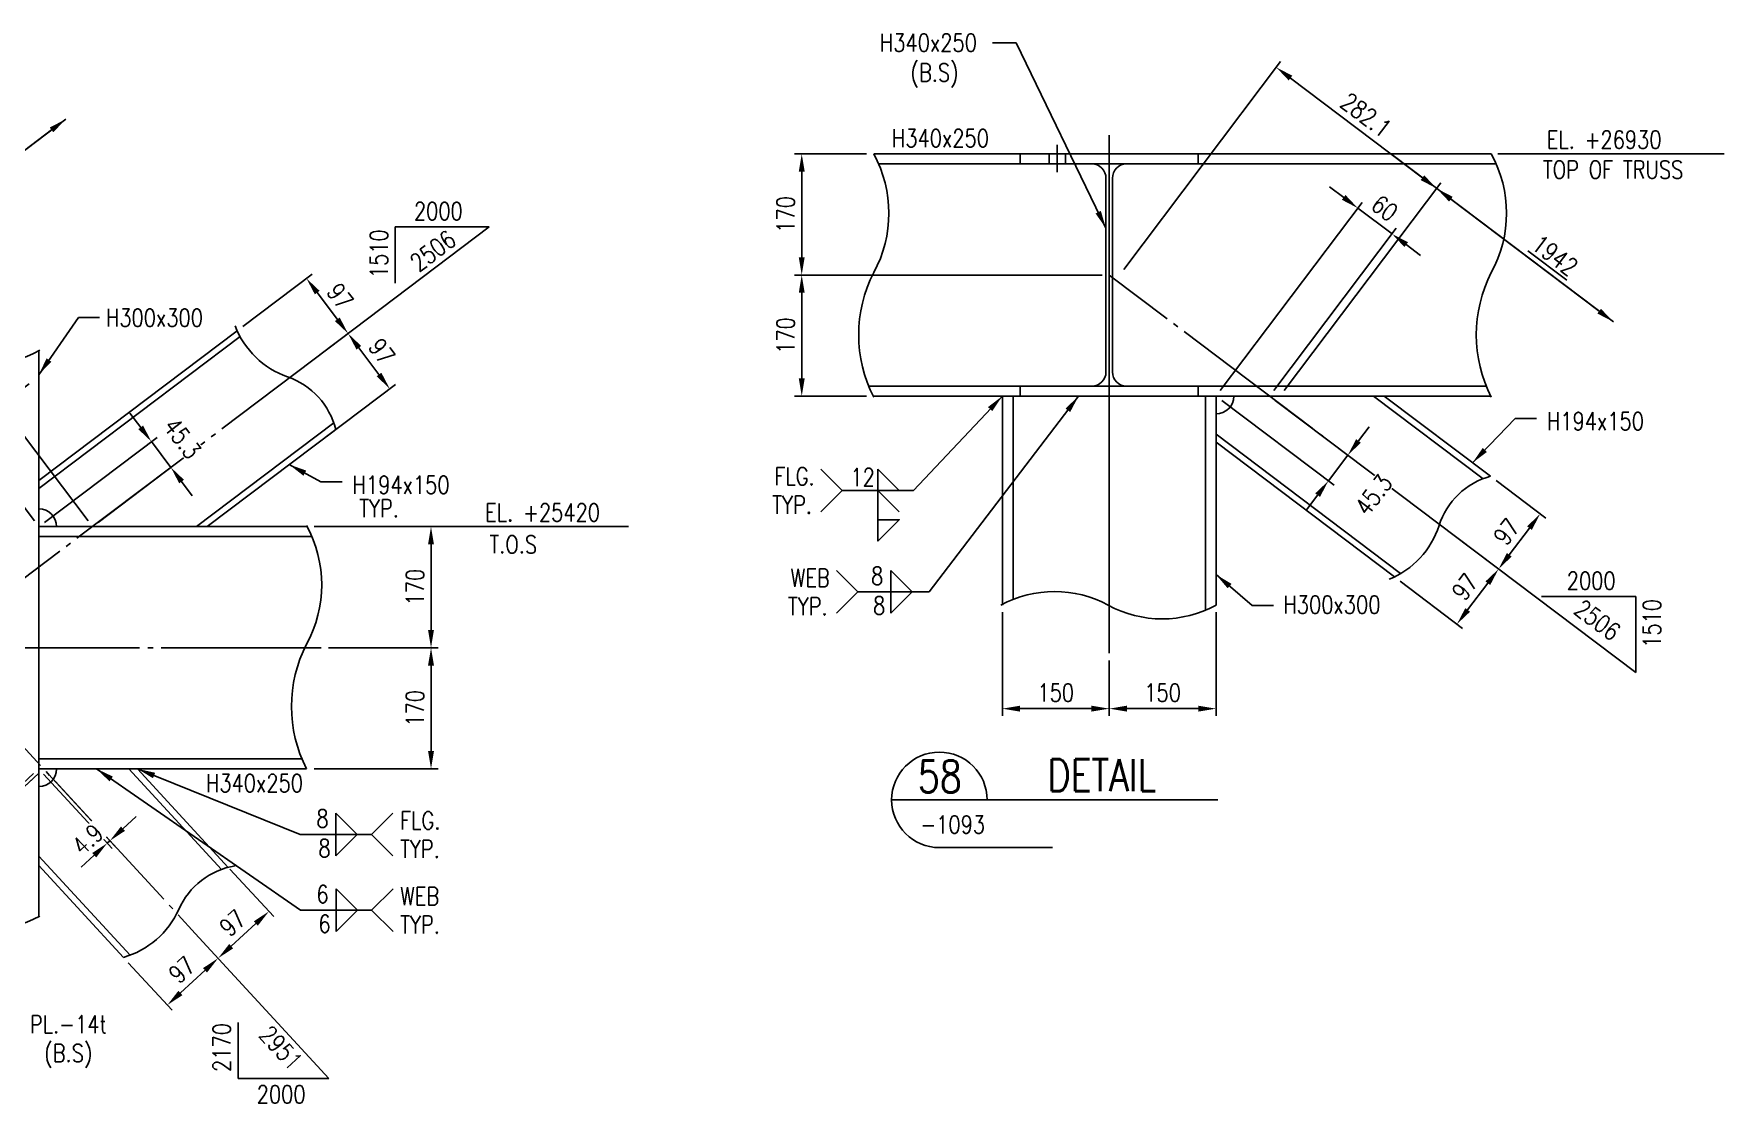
# Model space of a CAD drawing. Header units: millimetres. Extents: x 0 to 232280, y -26939 to 23794.
# Drawn here: x 125259 to 134752, y -16391 to -10386 of the extents above; entities that cross this region are included whole.
import ezdxf
from ezdxf.enums import TextEntityAlignment as Align

# ---------------------------------------------------------------- set-up
doc = ezdxf.new("R2010")
doc.units = ezdxf.units.MM
doc.header["$LTSCALE"] = 30
doc.linetypes.add('JNK-CENTER', pattern=[34, 30, -1.5, 1, -1.5])
doc.linetypes.add('JNK-HIDDEN', pattern=[3, 2, -1])
for name, color, linetype in [('CEN-R', 1, 'JNK-CENTER'), ('CON-C', 4, 'Continuous'), ('CON-G', 3, 'Continuous'), ('CON-W', 7, 'Continuous'), ('CON-Y', 2, 'Continuous'), ('Dim-W', 7, 'Continuous'), ('HID-Y', 2, 'JNK-HIDDEN'), ('TXT-Y', 2, 'Continuous')]:
    doc.layers.add(name, color=color, linetype=linetype)
doc.styles.add('SIMPLEX', font='simplex.shx', dxfattribs={"width": 0.8})
doc.dimstyles.new('DIM40x4', dxfattribs={"dimscale": 40, "dimtxt": 2.5, "dimasz": 2.5, "dimexe": 1, "dimexo": 1, "dimgap": 1, "dimtad": 1, "dimdec": 1, "dimlfac": 0.25, "dimdsep": 46, "dimtxsty": 'SIMPLEX', "dimcen": 2.5, "dimclrd": 7, "dimclre": 7, "dimclrt": 2, "dimadec": 1, "dimazin": 2, "dimtfac": 1, "dimtdec": 1, "dimtmove": 2, "dimatfit": 3, "dimfxl": 1, "dimtfill": 1, "dimtolj": 1, "dimtzin": 0, "dimarcsym": 1})

# ---------------------------------------------------------------- blocks, each defined once
blk = doc.blocks.new('SECTITLE')
at = {"layer": 'CON-G'}
for p, q in [((-1.7, 0), (44.1, 0)), ((5, -6.7), (20.86, -6.7))]:
    blk.add_line(p, q, dxfattribs=at)
blk.add_arc((5, 0), 6.7, 0, 270, dxfattribs=at)
at = {"layer": 'CON-C', "style": 'SIMPLEX', "width": 0.8}
for tag, p in [('A', (5.06, 1.04)), ('ELEVATION', (27.83, 1.22))]:
    blk.add_attdef(tag, text='', height=4.5, dxfattribs=at).set_placement(p, align=Align.CENTER)
at = {"layer": 'CON-Y', "style": 'SIMPLEX', "width": 0.8}
blk.add_attdef('H0000-0000', (1.54, -4.72), '', height=2.5, dxfattribs=at)
blk.add_attdef('SCALE', text='', height=2.5, dxfattribs=at).set_placement((44.9, -3.72), align=Align.RIGHT)
blk = doc.blocks.new('*D4179')
at = {"layer": 'DEFPOINTS', "color": 0, "ltscale": 0.5, "transparency": 16777216}
for p in [(124433.1, -11624.2), (125587.7, -13153.5), (124687.1, -13833.5)]:
    blk.add_point(p, dxfattribs=at)
at = {"layer": 'Dim-W', "color": 7, "lineweight": -2, "ltscale": 0.5, "transparency": 16777216}
for p, q in [((125563.6, -13121.6), (124409, -11592.3)), ((123612.3, -12243.9), (124353.3, -11684.5)), ((124663, -13801.6), (123508.4, -12272.3))]:
    blk.add_line(p, q, dxfattribs=at)
at = {"layer": 'Dim-W', "color": 7, "ltscale": 0.5, "transparency": 16777216}
for points in [[(124343.3, -11671.2), (124363.4, -11697.8), (124433.1, -11624.2)], [(123602.2, -12230.6), (123622.3, -12257.2), (123532.5, -12304.2)]]:
    blk.add_solid(points, dxfattribs=at)
at = {"layer": 'Dim-W', "color": 2, "ltscale": 0.5, "transparency": 16777216, "insert": (123928.6, -11892.4), "char_height": 100, "attachment_point": 5, "rotation": 37.0528, "style": 'SIMPLEX', "bg_fill": 3, "box_fill_scale": 1.1, "bg_fill_color": 256, "bg_fill_true_color": 13158600, "bg_fill_transparency": 0}
blk.add_mtext('\\A1;282.1', dxfattribs=at)
blk = doc.blocks.new('*D4180')
at = {"layer": 'DEFPOINTS', "color": 0, "ltscale": 0.5, "transparency": 16777216}
for p in [(125438.1, -10865.4), (124433.1, -11624.2), (124433.1, -11624.2)]:
    blk.add_point(p, dxfattribs=at)
at = {"layer": 'Dim-W', "color": 7, "lineweight": -2, "ltscale": 0.5, "transparency": 16777216}
blk.add_line((125358.3, -10925.7), (124512.9, -11563.9), dxfattribs=at)
at = {"layer": 'Dim-W', "color": 7, "ltscale": 0.5, "transparency": 16777216}
for points in [[(125348.3, -10912.4), (125368.4, -10939), (125438.1, -10865.4)], [(124502.9, -11550.6), (124523, -11577.2), (124433.1, -11624.2)]]:
    blk.add_solid(points, dxfattribs=at)
at = {"layer": 'Dim-W', "color": 2, "ltscale": 0.5, "transparency": 16777216, "insert": (124875.4, -11165), "char_height": 100, "attachment_point": 5, "rotation": 37.0528, "style": 'SIMPLEX', "bg_fill": 3, "box_fill_scale": 1.1, "bg_fill_color": 256, "bg_fill_true_color": 13158600, "bg_fill_transparency": 0}
blk.add_mtext('\\A1;\\L971', dxfattribs=at)
blk = doc.blocks.new('*D4181')
at = {"layer": 'DEFPOINTS', "color": 0, "ltscale": 0.5, "transparency": 16777216}
for p in [(125073.4, -12472.3), (125287.1, -13153.5), (125587.7, -13153.5)]:
    blk.add_point(p, dxfattribs=at)
at = {"layer": 'Dim-W', "color": 7, "lineweight": -2, "ltscale": 0.5, "transparency": 16777216}
for p, q in [((125153.2, -12412), (125233, -12351.8)), ((124881.9, -12616.9), (125073.4, -12472.3)), ((125563.6, -13121.6), (125049.3, -12440.4)), ((125263, -13121.6), (124857.8, -12585)), ((124802.1, -12677.1), (124722.3, -12737.4))]:
    blk.add_line(p, q, dxfattribs=at)
at = {"layer": 'Dim-W', "color": 7, "ltscale": 0.5, "transparency": 16777216}
for points in [[(125143.2, -12398.7), (125163.3, -12425.3), (125073.4, -12472.3)], [(124792.1, -12663.8), (124812.2, -12690.4), (124881.9, -12616.9)]]:
    blk.add_solid(points, dxfattribs=at)
at = {"layer": 'Dim-W', "color": 2, "ltscale": 0.5, "transparency": 16777216, "insert": (124923.5, -12472.8), "char_height": 100, "attachment_point": 5, "rotation": 37.0528, "style": 'SIMPLEX', "bg_fill": 3, "box_fill_scale": 1.1, "bg_fill_color": 256, "bg_fill_true_color": 13158600, "bg_fill_transparency": 0}
blk.add_mtext('\\A1;60', dxfattribs=at)
blk = doc.blocks.new('*D4185')
at = {"layer": 'DEFPOINTS', "color": 0, "ltscale": 0.5, "transparency": 16777216}
for p in [(124687.1, -13833.5), (125313.8, -14513.5), (124137.1, -15598)]:
    blk.add_point(p, dxfattribs=at)
at = {"layer": 'Dim-W', "color": 7, "lineweight": -2, "ltscale": 0.5, "transparency": 16777216}
for p, q in [((124657.6, -13860.6), (123481, -14945.1)), ((125284.4, -14540.6), (124107.7, -15625.1)), ((123578.2, -14991.5), (124069.3, -15524.4))]:
    blk.add_line(p, q, dxfattribs=at)
at = {"layer": 'Dim-W', "color": 7, "ltscale": 0.5, "transparency": 16777216}
for points in [[(123590.4, -14980.2), (123565.9, -15002.8), (123510.4, -14918)], [(124081.6, -15513.1), (124057.1, -15535.7), (124137.1, -15598)]]:
    blk.add_solid(points, dxfattribs=at)
at = {"layer": 'Dim-W', "color": 2, "ltscale": 0.5, "transparency": 16777216, "insert": (123889.9, -15197), "char_height": 100, "attachment_point": 5, "rotation": 312.66515, "style": 'SIMPLEX', "bg_fill": 3, "box_fill_scale": 1.1, "bg_fill_color": 256, "bg_fill_true_color": 13158600, "bg_fill_transparency": 0}
blk.add_mtext('\\A1;231.2', dxfattribs=at)
blk = doc.blocks.new('*D4187')
at = {"layer": 'DEFPOINTS', "color": 0, "ltscale": 0.5, "transparency": 16777216}
for p in [(125287.1, -14513.5), (125284.4, -14540.6)]:
    blk.add_point(p, dxfattribs=at)
at = {"layer": 'Dim-W', "color": 7, "lineweight": -2, "ltscale": 0.5, "transparency": 16777216}
for p, q in [((125257.6, -14540.6), (124551.1, -15191.8)), ((125255, -14567.7), (124563.4, -15205.1)), ((124512.7, -15091.1), (124445, -15017.6)), ((124660.5, -15251.5), (124728.3, -15325.1))]:
    blk.add_line(p, q, dxfattribs=at)
at = {"layer": 'Dim-W', "color": 2, "ltscale": 0.5, "transparency": 16777216, "insert": (124580.2, -15031.5), "char_height": 100, "attachment_point": 5, "rotation": 312.66515, "style": 'SIMPLEX', "bg_fill": 3, "box_fill_scale": 1.1, "bg_fill_color": 256, "bg_fill_true_color": 13158600, "bg_fill_transparency": 0}
blk.add_mtext('\\A1;4.5', dxfattribs=at)
at = {"layer": 'DEFPOINTS', "color": 0, "ltscale": 0.5, "transparency": 16777216}
blk.add_point((124592.8, -15178), dxfattribs=at)
at = {"layer": 'Dim-W', "color": 7, "lineweight": -2, "ltscale": 0.5, "transparency": 16777216}
blk.add_line((124580.5, -15164.7), (124592.8, -15178), dxfattribs=at)
at = {"layer": 'Dim-W', "color": 7, "ltscale": 0.5, "transparency": 16777216}
for points in [[(124525, -15079.8), (124500.5, -15102.4), (124580.5, -15164.7)], [(124672.8, -15240.2), (124648.3, -15262.8), (124592.8, -15178)]]:
    blk.add_solid(points, dxfattribs=at)
blk = doc.blocks.new('*D4188')
at = {"layer": 'DEFPOINTS', "color": 0, "ltscale": 0.5, "transparency": 16777216}
for p in [(125287.1, -14513.5), (125313.8, -14513.5)]:
    blk.add_point(p, dxfattribs=at)
at = {"layer": 'Dim-W', "color": 7, "lineweight": -2, "ltscale": 0.5, "transparency": 16777216}
for p, q in [((125314.2, -14542.9), (125698.8, -14960.2)), ((125340.9, -14542.9), (125713.2, -14946.9)), ((125759.6, -14849.7), (125833.2, -14781.9)), ((125598.1, -14998.5), (125524.6, -15066.3))]:
    blk.add_line(p, q, dxfattribs=at)
at = {"layer": 'Dim-W', "color": 2, "ltscale": 0.5, "transparency": 16777216, "insert": (125561.7, -14909.7), "char_height": 100, "attachment_point": 5, "rotation": 42.66515, "style": 'SIMPLEX', "bg_fill": 3, "box_fill_scale": 1.1, "bg_fill_color": 256, "bg_fill_true_color": 13158600, "bg_fill_transparency": 0}
blk.add_mtext('\\A1;4.9', dxfattribs=at)
at = {"layer": 'DEFPOINTS', "color": 0, "ltscale": 0.5, "transparency": 16777216}
blk.add_point((125686.1, -14917.4), dxfattribs=at)
at = {"layer": 'Dim-W', "color": 7, "lineweight": -2, "ltscale": 0.5, "transparency": 16777216}
blk.add_line((125671.6, -14930.8), (125686.1, -14917.4), dxfattribs=at)
at = {"layer": 'Dim-W', "color": 7, "ltscale": 0.5, "transparency": 16777216}
for points in [[(125748.3, -14837.4), (125770.9, -14861.9), (125686.1, -14917.4)], [(125586.8, -14986.3), (125609.4, -15010.8), (125671.6, -14930.8)]]:
    blk.add_solid(points, dxfattribs=at)
blk = doc.blocks.new('*D4189')
at = {"layer": 'DEFPOINTS', "color": 0, "ltscale": 0.5, "transparency": 16777216}
for p in [(125762.3, -15572.7), (126290, -15572.7), (126294, -15577.1)]:
    blk.add_point(p, dxfattribs=at)
at = {"layer": 'Dim-W', "color": 7, "lineweight": -2, "ltscale": 0.5, "transparency": 16777216}
for p, q in [((125789.4, -15602.1), (126035.8, -15869.4)), ((126082.3, -15772.3), (126220.5, -15644.9)), ((126317.1, -15602.1), (126321.2, -15606.5))]:
    blk.add_line(p, q, dxfattribs=at)
at = {"layer": 'Dim-W', "color": 7, "ltscale": 0.5, "transparency": 16777216}
for points in [[(126209.2, -15632.6), (126231.8, -15657.1), (126294, -15577.1)], [(126071, -15760), (126093.6, -15784.5), (126008.7, -15840)]]:
    blk.add_solid(points, dxfattribs=at)
at = {"layer": 'Dim-W', "color": 2, "ltscale": 0.5, "transparency": 16777216, "insert": (126090.4, -15642.4), "char_height": 100, "attachment_point": 5, "rotation": 42.66515, "style": 'SIMPLEX', "bg_fill": 3, "box_fill_scale": 1.1, "bg_fill_color": 256, "bg_fill_true_color": 13158600, "bg_fill_transparency": 0}
blk.add_mtext('\\A1;97', dxfattribs=at)
blk = doc.blocks.new('*D4190')
at = {"layer": 'DEFPOINTS', "color": 0, "ltscale": 0.5, "transparency": 16777216}
for p in [(126332.9, -15046.8), (126290, -15572.7), (126294, -15577.1)]:
    blk.add_point(p, dxfattribs=at)
at = {"layer": 'Dim-W', "color": 7, "lineweight": -2, "ltscale": 0.5, "transparency": 16777216}
for p, q in [((126360, -15076.2), (126606.5, -15343.5)), ((126505.8, -15381.9), (126367.6, -15509.3)), ((126317.1, -15602.1), (126321.2, -15606.5))]:
    blk.add_line(p, q, dxfattribs=at)
at = {"layer": 'Dim-W', "color": 7, "ltscale": 0.5, "transparency": 16777216}
for points in [[(126494.5, -15369.6), (126517.1, -15394.2), (126579.4, -15314.1)], [(126356.3, -15497.1), (126378.9, -15521.6), (126294, -15577.1)]]:
    blk.add_solid(points, dxfattribs=at)
at = {"layer": 'Dim-W', "color": 2, "ltscale": 0.5, "transparency": 16777216, "insert": (126375.7, -15379.4), "char_height": 100, "attachment_point": 5, "rotation": 42.66515, "style": 'SIMPLEX', "bg_fill": 3, "box_fill_scale": 1.1, "bg_fill_color": 256, "bg_fill_true_color": 13158600, "bg_fill_transparency": 0}
blk.add_mtext('\\A1;97', dxfattribs=at)
blk = doc.blocks.new('*D4191')
at = {"layer": 'DEFPOINTS', "color": 0, "ltscale": 0.5, "transparency": 16777216}
for p in [(125287.1, -13153.5), (125587.7, -13153.5)]:
    blk.add_point(p, dxfattribs=at)
at = {"layer": 'Dim-W', "color": 7, "lineweight": -2, "ltscale": 0.5, "transparency": 16777216}
for p, q in [((125859.2, -12596.2), (125799, -12516.4)), ((125319, -13129.4), (125951.4, -12651.9)), ((125619.6, -13129.4), (126060.6, -12796.5)), ((126088.9, -12900.4), (126149.2, -12980.2))]:
    blk.add_line(p, q, dxfattribs=at)
at = {"layer": 'Dim-W', "color": 7, "ltscale": 0.5, "transparency": 16777216}
blk.add_solid([(125872.5, -12586.1), (125845.9, -12606.2), (125919.5, -12676)], dxfattribs=at)
at = {"layer": 'Dim-W', "color": 2, "ltscale": 0.5, "transparency": 16777216, "insert": (126093.8, -12657.9), "char_height": 100, "attachment_point": 5, "rotation": 307.0528, "style": 'SIMPLEX', "bg_fill": 3, "box_fill_scale": 1.1, "bg_fill_color": 256, "bg_fill_true_color": 13158600, "bg_fill_transparency": 0}
blk.add_mtext('\\A1;45.3', dxfattribs=at)
at = {"layer": 'DEFPOINTS', "color": 0, "ltscale": 0.5, "transparency": 16777216}
blk.add_point((126028.6, -12820.6), dxfattribs=at)
at = {"layer": 'Dim-W', "color": 7, "lineweight": -2, "ltscale": 0.5, "transparency": 16777216}
blk.add_line((125919.5, -12676), (126028.6, -12820.6), dxfattribs=at)
at = {"layer": 'Dim-W', "color": 7, "ltscale": 0.5, "transparency": 16777216}
blk.add_solid([(126102.2, -12890.3), (126075.6, -12910.4), (126028.6, -12820.6)], dxfattribs=at)
blk = doc.blocks.new('*D4192')
at = {"layer": 'DEFPOINTS', "color": 0, "ltscale": 0.5, "transparency": 16777216}
for p in [(126790.2, -11759.4), (126400.8, -12053.5), (126833.3, -12213.1)]:
    blk.add_point(p, dxfattribs=at)
at = {"layer": 'Dim-W', "color": 7, "lineweight": -2, "ltscale": 0.5, "transparency": 16777216}
for p, q in [((126432.7, -12029.4), (126822.1, -11735.3)), ((126963.7, -11989.3), (126850.5, -11839.2)), ((126865.2, -12189), (127055.9, -12045))]:
    blk.add_line(p, q, dxfattribs=at)
at = {"layer": 'Dim-W', "color": 7, "ltscale": 0.5, "transparency": 16777216}
for points in [[(126863.8, -11829.2), (126837.2, -11849.3), (126790.2, -11759.4)], [(126977.1, -11979.2), (126950.4, -11999.3), (127024, -12069.1)]]:
    blk.add_solid(points, dxfattribs=at)
at = {"layer": 'Dim-W', "color": 2, "ltscale": 0.5, "transparency": 16777216, "insert": (126978.9, -11860), "char_height": 100, "attachment_point": 5, "rotation": 307.0528, "style": 'SIMPLEX', "bg_fill": 3, "box_fill_scale": 1.1, "bg_fill_color": 256, "bg_fill_true_color": 13158600, "bg_fill_transparency": 0}
blk.add_mtext('\\A1;97', dxfattribs=at)
blk = doc.blocks.new('*D4193')
at = {"layer": 'DEFPOINTS', "color": 0, "ltscale": 0.5, "transparency": 16777216}
for p in [(126833.3, -12213.1), (127257.8, -12378.7), (126868.4, -12672.8)]:
    blk.add_point(p, dxfattribs=at)
at = {"layer": 'Dim-W', "color": 7, "lineweight": -2, "ltscale": 0.5, "transparency": 16777216}
for p, q in [((126865.2, -12189), (127055.9, -12045)), ((127084.3, -12148.9), (127197.5, -12298.9)), ((126900.3, -12648.7), (127289.7, -12354.6))]:
    blk.add_line(p, q, dxfattribs=at)
at = {"layer": 'Dim-W', "color": 7, "ltscale": 0.5, "transparency": 16777216}
for points in [[(127097.6, -12138.8), (127071, -12158.9), (127024, -12069.1)], [(127210.8, -12288.9), (127184.2, -12309), (127257.8, -12378.7)]]:
    blk.add_solid(points, dxfattribs=at)
at = {"layer": 'Dim-W', "color": 2, "ltscale": 0.5, "transparency": 16777216, "insert": (127212.7, -12169.7), "char_height": 100, "attachment_point": 5, "rotation": 307.0528, "style": 'SIMPLEX', "bg_fill": 3, "box_fill_scale": 1.1, "bg_fill_color": 256, "bg_fill_true_color": 13158600, "bg_fill_transparency": 0}
blk.add_mtext('\\A1;97', dxfattribs=at)
blk = doc.blocks.new('*D4129')
at = {"layer": 'DEFPOINTS', "color": 0, "ltscale": 0.5, "transparency": 16777216}
for p in [(126793.9, -13153.5), (126873.4, -13833.5), (127489.7, -13833.5)]:
    blk.add_point(p, dxfattribs=at)
at = {"layer": 'Dim-W', "color": 7, "lineweight": -2, "ltscale": 0.5, "transparency": 16777216}
for p, q in [((126833.9, -13153.5), (127529.7, -13153.5)), ((127489.7, -13253.5), (127489.7, -13733.5)), ((126913.4, -13833.5), (127529.7, -13833.5))]:
    blk.add_line(p, q, dxfattribs=at)
at = {"layer": 'Dim-W', "color": 7, "ltscale": 0.5, "transparency": 16777216}
for points in [[(127473, -13253.5), (127506.3, -13253.5), (127489.7, -13153.5)], [(127473, -13733.5), (127506.3, -13733.5), (127489.7, -13833.5)]]:
    blk.add_solid(points, dxfattribs=at)
at = {"layer": 'Dim-W', "color": 2, "ltscale": 0.5, "transparency": 16777216, "insert": (127399.7, -13493.5), "char_height": 100, "attachment_point": 5, "rotation": 90, "style": 'SIMPLEX', "bg_fill": 3, "box_fill_scale": 1.1, "bg_fill_color": 256, "bg_fill_true_color": 13158600, "bg_fill_transparency": 0}
blk.add_mtext('\\A1;170', dxfattribs=at)
blk = doc.blocks.new('*D4130')
at = {"layer": 'DEFPOINTS', "color": 0, "ltscale": 0.5, "transparency": 16777216}
for p in [(126873.4, -13833.5), (127489.7, -13833.5), (126793.9, -14513.5)]:
    blk.add_point(p, dxfattribs=at)
at = {"layer": 'Dim-W', "color": 7, "lineweight": -2, "ltscale": 0.5, "transparency": 16777216}
for p, q in [((126913.4, -13833.5), (127529.7, -13833.5)), ((127489.7, -14413.5), (127489.7, -13933.5)), ((126833.9, -14513.5), (127529.7, -14513.5))]:
    blk.add_line(p, q, dxfattribs=at)
at = {"layer": 'Dim-W', "color": 7, "ltscale": 0.5, "transparency": 16777216}
for points in [[(127473, -13933.5), (127506.3, -13933.5), (127489.7, -13833.5)], [(127473, -14413.5), (127506.3, -14413.5), (127489.7, -14513.5)]]:
    blk.add_solid(points, dxfattribs=at)
at = {"layer": 'Dim-W', "color": 2, "ltscale": 0.5, "transparency": 16777216, "insert": (127399.7, -14173.5), "char_height": 100, "attachment_point": 5, "rotation": 90, "style": 'SIMPLEX', "bg_fill": 3, "box_fill_scale": 1.1, "bg_fill_color": 256, "bg_fill_true_color": 13158600, "bg_fill_transparency": 0}
blk.add_mtext('\\A1;170', dxfattribs=at)
blk = doc.blocks.new('*D4133')
at = {"layer": 'DEFPOINTS', "color": 0, "ltscale": 0.5, "transparency": 16777216}
for p in [(133251.6, -13215.1), (132900.4, -13436.1), (133485.1, -13391.4)]:
    blk.add_point(p, dxfattribs=at)
at = {"layer": 'Dim-W', "color": 7, "lineweight": -2, "ltscale": 0.5, "transparency": 16777216}
for p, q in [((133283.5, -13239.2), (133517, -13415.5)), ((132932.3, -13460.2), (133283.3, -13725.1)), ((133311.6, -13621.2), (133424.9, -13471.2))]:
    blk.add_line(p, q, dxfattribs=at)
at = {"layer": 'Dim-W', "color": 7, "ltscale": 0.5, "transparency": 16777216}
for points in [[(133411.6, -13461.2), (133438.2, -13481.2), (133485.1, -13391.4)], [(133298.3, -13611.2), (133324.9, -13631.3), (133251.3, -13701)]]:
    blk.add_solid(points, dxfattribs=at)
at = {"layer": 'Dim-W', "color": 2, "ltscale": 0.5, "transparency": 16777216, "insert": (133296.4, -13492), "char_height": 100, "attachment_point": 5, "rotation": 52.9472, "style": 'SIMPLEX', "bg_fill": 3, "box_fill_scale": 1.1, "bg_fill_color": 256, "bg_fill_true_color": 13158600, "bg_fill_transparency": 0}
blk.add_mtext('\\A1;97', dxfattribs=at)
blk = doc.blocks.new('*D4134')
at = {"layer": 'DEFPOINTS', "color": 0, "ltscale": 0.5, "transparency": 16777216}
for p in [(133439.4, -12870.7), (133251.6, -13215.1), (133485.1, -13391.4)]:
    blk.add_point(p, dxfattribs=at)
at = {"layer": 'Dim-W', "color": 7, "lineweight": -2, "ltscale": 0.5, "transparency": 16777216}
for p, q in [((133471.3, -12894.8), (133750.8, -13105.8)), ((133658.7, -13161.5), (133545.4, -13311.6)), ((133283.5, -13239.2), (133517, -13415.5))]:
    blk.add_line(p, q, dxfattribs=at)
at = {"layer": 'Dim-W', "color": 7, "ltscale": 0.5, "transparency": 16777216}
for points in [[(133645.4, -13151.5), (133672, -13171.6), (133718.9, -13081.7)], [(133532.1, -13301.5), (133558.7, -13321.6), (133485.1, -13391.4)]]:
    blk.add_solid(points, dxfattribs=at)
at = {"layer": 'Dim-W', "color": 2, "ltscale": 0.5, "transparency": 16777216, "insert": (133530.2, -13182.3), "char_height": 100, "attachment_point": 5, "rotation": 52.9472, "style": 'SIMPLEX', "bg_fill": 3, "box_fill_scale": 1.1, "bg_fill_color": 256, "bg_fill_true_color": 13158600, "bg_fill_transparency": 0}
blk.add_mtext('\\A1;97', dxfattribs=at)
blk = doc.blocks.new('*D4135')
at = {"layer": 'DEFPOINTS', "color": 0, "ltscale": 0.5, "transparency": 16777216}
for p in [(133137.5, -11254.2), (131356.3, -11740.4), (132257, -12420.4)]:
    blk.add_point(p, dxfattribs=at)
at = {"layer": 'Dim-W', "color": 7, "lineweight": -2, "ltscale": 0.5, "transparency": 16777216}
for p, q in [((131380.4, -11708.5), (132260.9, -10542.2)), ((132316.6, -10634.4), (133057.7, -11193.9)), ((132281.1, -12388.5), (133161.6, -11222.2))]:
    blk.add_line(p, q, dxfattribs=at)
at = {"layer": 'Dim-W', "color": 7, "ltscale": 0.5, "transparency": 16777216}
for points in [[(132326.7, -10621.1), (132306.6, -10647.7), (132236.8, -10574.2)], [(133067.7, -11180.6), (133047.6, -11207.2), (133137.5, -11254.2)]]:
    blk.add_solid(points, dxfattribs=at)
at = {"layer": 'Dim-W', "color": 2, "ltscale": 0.5, "transparency": 16777216, "insert": (132741.4, -10842.3), "char_height": 100, "attachment_point": 5, "rotation": 322.9472, "style": 'SIMPLEX', "bg_fill": 3, "box_fill_scale": 1.1, "bg_fill_color": 256, "bg_fill_true_color": 13158600, "bg_fill_transparency": 0}
blk.add_mtext('\\A1;282.1', dxfattribs=at)
blk = doc.blocks.new('*D4136')
at = {"layer": 'DEFPOINTS', "color": 0, "ltscale": 0.5, "transparency": 16777216}
for p in [(132886.7, -11509.5), (131898.4, -12420.4), (132199, -12420.4)]:
    blk.add_point(p, dxfattribs=at)
at = {"layer": 'Dim-W', "color": 7, "lineweight": -2, "ltscale": 0.5, "transparency": 16777216}
for p, q in [((132615.4, -11304.7), (132535.6, -11244.5)), ((131922.5, -12388.5), (132719.3, -11333)), ((132695.2, -11365), (132886.7, -11509.5)), ((132223.1, -12388.5), (132910.8, -11477.6)), ((132966.5, -11569.8), (133046.3, -11630.1))]:
    blk.add_line(p, q, dxfattribs=at)
at = {"layer": 'Dim-W', "color": 7, "ltscale": 0.5, "transparency": 16777216}
for points in [[(132625.5, -11291.4), (132605.4, -11318), (132695.2, -11365)], [(132976.6, -11556.5), (132956.5, -11583.1), (132886.7, -11509.5)]]:
    blk.add_solid(points, dxfattribs=at)
at = {"layer": 'Dim-W', "color": 2, "ltscale": 0.5, "transparency": 16777216, "insert": (132845.2, -11365.4), "char_height": 100, "attachment_point": 5, "rotation": 322.9472, "style": 'SIMPLEX', "bg_fill": 3, "box_fill_scale": 1.1, "bg_fill_color": 256, "bg_fill_true_color": 13158600, "bg_fill_transparency": 0}
blk.add_mtext('\\A1;60', dxfattribs=at)
blk = doc.blocks.new('*D4137')
at = {"layer": 'DEFPOINTS', "color": 0, "ltscale": 0.5, "transparency": 16777216}
for p in [(133137.5, -11254.2), (133137.5, -11254.2), (134130.1, -12003.6)]:
    blk.add_point(p, dxfattribs=at)
at = {"layer": 'Dim-W', "color": 7, "lineweight": -2, "ltscale": 0.5, "transparency": 16777216}
blk.add_line((134050.3, -11943.3), (133217.3, -11314.4), dxfattribs=at)
at = {"layer": 'Dim-W', "color": 7, "ltscale": 0.5, "transparency": 16777216}
for points in [[(133227.3, -11301.1), (133207.2, -11327.7), (133137.5, -11254.2)], [(134060.3, -11930), (134040.2, -11956.6), (134130.1, -12003.6)]]:
    blk.add_solid(points, dxfattribs=at)
at = {"layer": 'Dim-W', "color": 2, "ltscale": 0.5, "transparency": 16777216, "insert": (133802, -11630.6), "char_height": 100, "attachment_point": 5, "rotation": 322.9472, "style": 'SIMPLEX', "bg_fill": 3, "box_fill_scale": 1.1, "bg_fill_color": 256, "bg_fill_true_color": 13158600, "bg_fill_transparency": 0}
blk.add_mtext('\\A1;\\L1942', dxfattribs=at)
blk = doc.blocks.new('*D4138')
at = {"layer": 'DEFPOINTS', "color": 0, "ltscale": 0.5, "transparency": 16777216}
for p in [(131898.4, -12420.4), (132199, -12420.4), (132638.4, -12752.1)]:
    blk.add_point(p, dxfattribs=at)
at = {"layer": 'Dim-W', "color": 7, "lineweight": -2, "ltscale": 0.5, "transparency": 16777216}
for p, q in [((131930.3, -12444.5), (132561.2, -12920.8)), ((132231, -12444.5), (132670.3, -12776.2)), ((132698.7, -12672.3), (132758.9, -12592.5)), ((132469, -12976.5), (132408.7, -13056.3))]:
    blk.add_line(p, q, dxfattribs=at)
at = {"layer": 'Dim-W', "color": 7, "ltscale": 0.5, "transparency": 16777216}
for points in [[(132685.4, -12662.3), (132712, -12682.4), (132638.4, -12752.1)], [(132455.7, -12966.5), (132482.3, -12986.6), (132529.2, -12896.7)]]:
    blk.add_solid(points, dxfattribs=at)
at = {"layer": 'Dim-W', "color": 2, "ltscale": 0.5, "transparency": 16777216, "insert": (132783.3, -12975), "char_height": 100, "attachment_point": 5, "rotation": 52.9472, "style": 'SIMPLEX', "bg_fill": 3, "box_fill_scale": 1.1, "bg_fill_color": 256, "bg_fill_true_color": 13158600, "bg_fill_transparency": 0}
blk.add_mtext('\\A1;45.3', dxfattribs=at)
at = {"layer": 'Dim-W', "color": 7, "lineweight": -2, "ltscale": 0.5, "transparency": 16777216}
blk.add_line((132529.2, -12896.7), (132638.4, -12752.1), dxfattribs=at)
blk = doc.blocks.new('*D4139')
at = {"layer": 'DEFPOINTS', "color": 0, "ltscale": 0.5, "transparency": 16777216}
for p in [(129571.7, -11060.4), (129976.1, -11060.4), (131298.4, -11740.4)]:
    blk.add_point(p, dxfattribs=at)
at = {"layer": 'Dim-W', "color": 7, "lineweight": -2, "ltscale": 0.5, "transparency": 16777216}
for p, q in [((129936.1, -11060.4), (129531.7, -11060.4)), ((129571.7, -11640.4), (129571.7, -11160.4)), ((131258.4, -11740.4), (129531.7, -11740.4))]:
    blk.add_line(p, q, dxfattribs=at)
at = {"layer": 'Dim-W', "color": 7, "ltscale": 0.5, "transparency": 16777216}
for points in [[(129555.1, -11160.4), (129588.4, -11160.4), (129571.7, -11060.4)], [(129555.1, -11640.4), (129588.4, -11640.4), (129571.7, -11740.4)]]:
    blk.add_solid(points, dxfattribs=at)
at = {"layer": 'Dim-W', "color": 2, "ltscale": 0.5, "transparency": 16777216, "insert": (129481.7, -11400.4), "char_height": 100, "attachment_point": 5, "rotation": 90, "style": 'SIMPLEX', "bg_fill": 3, "box_fill_scale": 1.1, "bg_fill_color": 256, "bg_fill_true_color": 13158600, "bg_fill_transparency": 0}
blk.add_mtext('\\A1;170', dxfattribs=at)
blk = doc.blocks.new('*D4140')
at = {"layer": 'DEFPOINTS', "color": 0, "ltscale": 0.5, "transparency": 16777216}
for p in [(131298.4, -11740.4), (129571.7, -12420.4), (129976.1, -12420.4)]:
    blk.add_point(p, dxfattribs=at)
at = {"layer": 'Dim-W', "color": 7, "lineweight": -2, "ltscale": 0.5, "transparency": 16777216}
for p, q in [((131258.4, -11740.4), (129531.7, -11740.4)), ((129571.7, -11840.4), (129571.7, -12320.4)), ((129936.1, -12420.4), (129531.7, -12420.4))]:
    blk.add_line(p, q, dxfattribs=at)
at = {"layer": 'Dim-W', "color": 7, "ltscale": 0.5, "transparency": 16777216}
for points in [[(129555.1, -11840.4), (129588.4, -11840.4), (129571.7, -11740.4)], [(129555.1, -12320.4), (129588.4, -12320.4), (129571.7, -12420.4)]]:
    blk.add_solid(points, dxfattribs=at)
at = {"layer": 'Dim-W', "color": 2, "ltscale": 0.5, "transparency": 16777216, "insert": (129481.7, -12080.4), "char_height": 100, "attachment_point": 5, "rotation": 90, "style": 'SIMPLEX', "bg_fill": 3, "box_fill_scale": 1.1, "bg_fill_color": 256, "bg_fill_true_color": 13158600, "bg_fill_transparency": 0}
blk.add_mtext('\\A1;170', dxfattribs=at)
blk = doc.blocks.new('weld-sy8')
blk.add_lwpolyline([(3.2, -3.2), (0, 0), (0, -7.6), (3.2, -4.4), (0, -4.4)])
blk = doc.blocks.new('*D4141')
at = {"layer": 'DEFPOINTS', "color": 0, "ltscale": 0.5, "transparency": 16777216}
for p in [(130698.4, -13594.2), (131298.4, -13864.2), (131298.4, -14175.6)]:
    blk.add_point(p, dxfattribs=at)
at = {"layer": 'Dim-W', "color": 7, "lineweight": -2, "ltscale": 0.5, "transparency": 16777216}
for p, q in [((130698.4, -13634.2), (130698.4, -14215.6)), ((131298.4, -13904.2), (131298.4, -14215.6)), ((130798.4, -14175.6), (131198.4, -14175.6))]:
    blk.add_line(p, q, dxfattribs=at)
at = {"layer": 'Dim-W', "color": 7, "ltscale": 0.5, "transparency": 16777216}
for points in [[(130798.4, -14158.9), (130798.4, -14192.2), (130698.4, -14175.6)], [(131198.4, -14158.9), (131198.4, -14192.2), (131298.4, -14175.6)]]:
    blk.add_solid(points, dxfattribs=at)
at = {"layer": 'Dim-W', "color": 2, "ltscale": 0.5, "transparency": 16777216, "insert": (130998.4, -14085.6), "char_height": 100, "attachment_point": 5, "style": 'SIMPLEX', "bg_fill": 3, "box_fill_scale": 1.1, "bg_fill_color": 256, "bg_fill_true_color": 13158600, "bg_fill_transparency": 0}
blk.add_mtext('\\A1;150', dxfattribs=at)
blk = doc.blocks.new('*D4142')
at = {"layer": 'DEFPOINTS', "color": 0, "ltscale": 0.5, "transparency": 16777216}
for p in [(131898.4, -13594.2), (131298.4, -13864.2), (131298.4, -14175.6)]:
    blk.add_point(p, dxfattribs=at)
at = {"layer": 'Dim-W', "color": 7, "lineweight": -2, "ltscale": 0.5, "transparency": 16777216}
for p, q in [((131898.4, -13634.2), (131898.4, -14215.6)), ((131298.4, -13904.2), (131298.4, -14215.6)), ((131798.4, -14175.6), (131398.4, -14175.6))]:
    blk.add_line(p, q, dxfattribs=at)
at = {"layer": 'Dim-W', "color": 7, "ltscale": 0.5, "transparency": 16777216}
for points in [[(131398.4, -14158.9), (131398.4, -14192.2), (131298.4, -14175.6)], [(131798.4, -14158.9), (131798.4, -14192.2), (131898.4, -14175.6)]]:
    blk.add_solid(points, dxfattribs=at)
at = {"layer": 'Dim-W', "color": 2, "ltscale": 0.5, "transparency": 16777216, "insert": (131598.4, -14085.6), "char_height": 100, "attachment_point": 5, "style": 'SIMPLEX', "bg_fill": 3, "box_fill_scale": 1.1, "bg_fill_color": 256, "bg_fill_true_color": 13158600, "bg_fill_transparency": 0}
blk.add_mtext('\\A1;150', dxfattribs=at)
blk = doc.blocks.new('A$C06A62F29')
at = {"layer": 'CEN-R'}
blk.add_line((0, 50.7), (0, -102.6), dxfattribs=at)
at = {"layer": 'HID-Y'}
for p, q in [((-46, 0), (-46, -56)), ((46, 0), (46, -56))]:
    blk.add_line(p, q, dxfattribs=at)

msp = doc.modelspace()

# ---------------------------------------------------------------- linework, layer by layer
for p, q in [((129999.11, -12949.83), (129999.11, -12829.83)), ((129999.11, -12829.83), (130119.11, -12949.83)), ((130071.52, -13520), (130071.52, -13400)), ((130071.52, -13400), (130191.52, -13520)), ((130071.52, -13520), (130071.52, -13640)), ((130071.52, -13640), (130191.52, -13520)), ((126955.76, -14882.59), (126955.76, -14762.59)), ((126955.76, -14762.59), (127075.76, -14882.59)), ((126955.76, -14882.59), (126955.76, -15002.59)), ((126955.76, -15002.59), (127075.76, -14882.59)), ((126956.25, -15307.54), (126956.25, -15187.54)), ((126956.25, -15187.54), (127076.25, -15307.54)), ((126956.25, -15307.54), (126956.25, -15427.54)), ((126956.25, -15427.54), (127076.25, -15307.54))]:
    msp.add_line(p, q)
at = {"layer": 'CEN-R'}
for p, q in [((131298.37, -13864.21), (131298.37, -10955.87)), ((131298.37, -11460.39), (131298.37, -13594.16)), ((133251.6, -13215.07), (131298.37, -11740.39)), ((124687.06, -13833.48), (126833.31, -12213.06)), ((126873.43, -13833.48), (122657.36, -13833.48)), ((124687.06, -13833.48), (126165.63, -15437.74))]:
    msp.add_line(p, q, dxfattribs=at)
at = {"layer": 'CON-G'}
for p, q in [((133444.51, -11060.39), (129976.11, -11060.39)), ((130698.37, -11116.39), (130003.54, -11116.39)), ((133471.94, -11116.39), (130698.37, -11116.39)), ((125287.06, -12894.31), (126400.78, -12053.46)), ((125287.06, -12939.42), (126417.14, -12086.21)), ((125287.06, -15342.91), (125287.06, -12166.11)), ((130698.37, -12364.39), (129947.69, -12364.39)), ((130698.37, -12420.39), (129976.11, -12420.39)), ((130698.37, -12420.39), (129976.11, -12420.39)), ((133416.1, -12364.39), (130698.37, -12364.39)), ((130698.37, -13594.16), (130698.37, -12420.39)), ((133441.41, -12420.39), (130698.37, -12420.39)), ((133441.41, -12420.39), (130698.37, -12420.39)), ((130758.37, -13562.11), (130758.37, -12420.39)), ((131838.37, -13622.98), (131838.37, -12420.39)), ((131898.37, -13594.16), (131898.37, -12420.39)), ((133397.8, -12884.4), (132783.22, -12420.39)), ((133439.41, -12870.7), (132842.96, -12420.39)), ((126171.9, -13153.48), (126943.49, -12570.93)), ((126231.65, -13153.48), (126954.41, -12607.79)), ((132935.24, -13417.29), (131898.37, -12634.45)), ((132900.4, -13436.09), (131898.37, -12679.56)), ((126793.95, -13153.48), (125287.06, -13153.48)), ((126793.95, -13153.48), (125287.06, -13153.48)), ((126820.7, -13209.48), (125287.06, -13209.48)), ((126764.74, -14457.48), (125287.06, -14457.48)), ((126790.64, -14513.48), (125287.06, -14513.48)), ((125792.48, -14513.48), (126313.15, -15078.42)), ((125841.43, -14513.48), (126351.28, -15066.67)), ((125287.06, -15003.88), (125799.78, -15560.19)), ((125287.06, -15057), (125762.31, -15572.66))]:
    msp.add_line(p, q, dxfattribs=at)
for centre, start, end in [((131898.37, -12420.39), 270, 0), ((125287.06, -13153.48), 0, 90), ((125287.06, -14513.48), 270, 0)]:
    msp.add_arc(centre, 100, start, end, dxfattribs=at)
at = {"layer": 'CON-W'}
for p, q in [((133578.86, -12545.27), (133698.16, -12545.27)), ((126871.34, -12902.46), (126990.63, -12902.46)), ((129679.11, -12829.83), (129799.11, -12949.83)), ((129799.11, -12949.83), (129679.11, -13069.83)), ((129799.11, -12949.83), (130199.11, -12949.83)), ((129767.23, -13400), (129887.23, -13520)), ((129887.23, -13520), (129767.23, -13640)), ((130287.23, -13520), (129887.23, -13520)), ((132101.76, -13595.35), (132221.06, -13595.35)), ((127275.76, -14762.59), (127155.76, -14882.59)), ((126755.76, -14882.59), (127155.76, -14882.59)), ((127155.76, -14882.59), (127275.76, -15002.59)), ((127276.25, -15187.54), (127156.25, -15307.54)), ((126756.25, -15307.54), (127156.25, -15307.54)), ((127156.25, -15307.54), (127276.25, -15427.54))]:
    msp.add_line(p, q, dxfattribs=at)
for points in [[(129976.11, -11060.39, -0.2555588), (129976.11, -11726.51, 0.2412572), (129976.11, -12426.51)], [(133444.51, -11060.39, -0.2555588), (133444.51, -11726.51, 0.2412572), (133444.51, -12426.51)], [(126954.41, -12607.79, 0.2550891), (126684.25, -12312.81, -0.2205751), (126389.35, -12026.11, -0.2415798)], [(125292.49, -12163.18, -0.2556155), (124687.06, -12163.18, 0.2537565), (124083.91, -12163.18)], [(133439.41, -12870.7, 0.2550891), (133150.83, -13147.7, -0.2205751), (132871.11, -13449.23, -0.2415798)], [(126790.64, -13147.36, -0.2555588), (126790.64, -13813.48, 0.2412572), (126790.64, -14513.48)], [(131898.37, -13594.16, -0.2556155), (131292.94, -13594.16, 0.2537565), (130689.79, -13594.16)], [(126389.62, -15058.72, 0.2550891), (126072.89, -15303.01, -0.2205751), (125762.31, -15572.66, -0.2415798)], [(125292.49, -15339.98, -0.2556155), (124687.06, -15339.98, 0.2537565), (124083.91, -15339.98)]]:
    msp.add_lwpolyline(points, format="xyb", dxfattribs=at)
at = {"layer": 'Dim-W', "ltscale": 0.5}
for p, q in [((130776.41, -10437.42), (130643.76, -10437.42)), ((126833.31, -12213.06), (127817.13, -11470.27)), ((127817.13, -11470.27), (127288.74, -11470.27)), ((127288.74, -11470.27), (127288.74, -11785.24)), ((133251.6, -13215.07), (134255.25, -13972.83)), ((133726.86, -13545.96), (134255.25, -13545.96)), ((134255.25, -13545.96), (134255.25, -13972.83)), ((126165.63, -15437.74), (126916.46, -16252.41)), ((126405.75, -16252.41), (126405.75, -15937.44)), ((126916.46, -16252.41), (126405.75, -16252.41))]:
    msp.add_line(p, q, dxfattribs=at)
at = {"layer": 'Dim-W'}
msp.add_line((134752.32, -11060.39), (133481.77, -11060.39), dxfattribs=at)

# ---------------------------------------------------------------- block references
at = {"layer": 'CON-W', "xscale": 37.5, "yscale": 37.5, "zscale": 37.5}
msp.add_blockref('weld-sy8', (129999.11, -12949.83), dxfattribs=at)
at = {"layer": 'CON-W'}
ref = msp.add_blockref('SECTITLE', (130144.71, -14687.85), dxfattribs=dict(at, xscale=40, yscale=40, zscale=40))
ref.add_attrib('H0000-0000', '-1093', (130237.92, -14876.65), dxfattribs={"layer": 'CON-Y', "height": 100, "style": 'SIMPLEX', "width": 0.8})
ref.add_attrib('A', '58', dxfattribs={"layer": 'CON-C', "height": 180, "style": 'SIMPLEX', "width": 0.8}).set_placement((130347.11, -14646.25), align=Align.CENTER)
ref.add_attrib('ELEVATION', 'DETAIL', dxfattribs={"layer": 'CON-C', "height": 180, "style": 'SIMPLEX', "width": 0.8}).set_placement((131257.91, -14639.05), align=Align.CENTER)

# ---------------------------------------------------------------- texts
at = {"layer": 'CON-W', "color": 2, "style": 'SIMPLEX', "width": 0.8}
for s, p in [('12', (129844.99, -12925.68)), ('8', (129961.52, -13480)), ('8', (129972.53, -13646.39)), ('8', (126845.76, -14842.59)), ('8', (126856.77, -15008.98)), ('6', (126846.25, -15267.54)), ('6', (126857.26, -15433.92))]:
    msp.add_text(s, height=100, dxfattribs=at).set_placement(p)
at = {"layer": 'CON-Y', "style": 'SIMPLEX', "width": 0.8}
for s, p in [('(B.S)', (130317.78, -10653.2)), ('PL.-14t', (125452.96, -15998.45)), ('(B.S)', (125452.96, -16159.73))]:
    msp.add_text(s, height=100, dxfattribs=at).set_placement(p, align=Align.CENTER)
for s, p in [('EL. +26930', (133755.68, -11030.55)), ('2000', (127393.71, -11431.58)), ('H194x150', (133756.59, -12611.42)), ('H194x150', (127049.06, -12968.61)), ('TYP.', (127086.49, -13100.88)), ('EL. +25420', (127794.11, -13123.64)), ('T.O.S', (127818.06, -13303.21)), ('2000', (133868.37, -13507.26)), ('2000', (126510.72, -16391.1))]:
    msp.add_text(s, height=100, dxfattribs=at).set_placement(p)
at = {"layer": 'CON-Y', "color": 2, "style": 'SIMPLEX', "width": 0.8}
msp.add_text('TOP OF TRUSS', height=100, dxfattribs=at).set_placement((133734.32, -11198.65))
at = {"layer": 'CON-Y', "style": 'SIMPLEX', "width": 0.8}
for s, p in [('1510', (127247.33, -11758.48)), ('1510', (134396.66, -13834.17)), ('2170', (126364.34, -16215.63))]:
    msp.add_text(s, height=100, rotation=90, dxfattribs=at).set_placement(p)
at = {"layer": 'Dim-W', "color": 2, "style": 'SIMPLEX', "width": 0.8}
for s, rotation, p in [('2506', 37.052805, (127421.05, -11727.28)), ('2506', 322.947195, (133900.99, -13635.4)), ('2951', 312.665145, (126516.94, -16013.32))]:
    msp.add_text(s, height=100, rotation=rotation, dxfattribs=at).set_placement(p)
for p in [(125663.78, -12030.23), (132276.68, -13641.43)]:
    msp.add_text('H300x300', height=100, dxfattribs=at).set_placement(p)
at = {"layer": 'TXT-Y', "color": 2, "style": 'SIMPLEX', "width": 0.8}
for p in [(130010.27, -10485.86), (130078.01, -11022.05)]:
    msp.add_text('H340x250', height=100, dxfattribs=at).set_placement(p)
at = {"layer": 'TXT-Y', "style": 'SIMPLEX', "width": 0.8}
for s, p in [('FLG.', (129417.74, -12870.63)), ('TYP.', (129406.31, -13030.63)), ('WEB', (129509.66, -13440.8)), ('TYP.', (129494.42, -13600.8)), ('FLG.', (127316.18, -14803.39)), ('TYP.', (127316.18, -14963.39)), ('WEB', (127316.67, -15228.34)), ('TYP.', (127316.67, -15388.34))]:
    msp.add_text(s, height=100, dxfattribs=at).set_placement(p, align=Align.MIDDLE_LEFT)

# ---------------------------------------------------------------- leaders
at = {"layer": 'CON-W'}
for points in [[(133338.89, -12794.81), (133578.86, -12545.27)], [(126693.3, -12804.93), (126871.34, -12902.46)], [(131898.37, -13422.55), (132101.76, -13595.35)]]:
    msp.add_leader(points, dimstyle='DIM40x4', dxfattribs=at)

# ---------------------------------------------------------------- next in the draw order: dimensions: what is measured, and where the dimension line sits
at = {"layer": 'Dim-W', "ltscale": 0.5}
for base, p1, p2, angle, picture, middle in [((133137.48, -11254.16), (131356.32, -11740.39), (132256.98, -12420.39), 322.947195, '*D4135', (132741.38, -10842.34)), ((129571.73, -11060.39), (131298.37, -11740.39), (129976.11, -11060.39), 90, '*D4139', (129481.73, -11400.39)), ((124433.12, -11624.2), (124687.06, -13833.48), (125587.72, -13153.48), 37.052805, '*D4179', (123928.56, -11892.37)), ((126790.22, -11759.43), (126833.31, -12213.06), (126400.78, -12053.46), 307.052805, '*D4192', (126978.94, -11860.03)), ((127489.65, -13833.48), (126793.95, -13153.48), (126873.43, -13833.48), 90, '*D4129', (127399.65, -13493.48)), ((133485.12, -13391.38), (132900.4, -13436.09), (133251.6, -13215.07), 52.947195, '*D4133', (133296.4, -13491.98)), ((126294.05, -15577.08), (125762.31, -15572.66), (126289.97, -15572.66), 42.665145, '*D4189', (126090.4, -15642.38))]:
    dim = msp.add_linear_dim(base=base, p1=p1, p2=p2, angle=angle, dimstyle='DIM40x4', dxfattribs=at)
    dim.commit()
    dim.dimension.update_dxf_attribs({"geometry": picture, "text_midpoint": middle})
dim = msp.add_linear_dim(base=(131298.37, -14175.56), p1=(130698.37, -13594.16), p2=(131298.37, -13864.21), dimstyle='DIM40x4', dxfattribs=at)
dim.commit()
dim.dimension.update_dxf_attribs({"geometry": '*D4141', "text_midpoint": (130998.37, -14085.56)})

# ---------------------------------------------------------------- next in the draw order: linework, layer by layer
at = {"layer": 'CON-W'}
msp.add_line((125509.44, -11978.89), (125628.73, -11978.89), dxfattribs=at)
at = {"layer": 'Dim-W', "ltscale": 0.5}
msp.add_line((124433.12, -11624.2), (125438.15, -10865.4), dxfattribs=at)
at = {"layer": 'Dim-W'}
msp.add_line((128598.1, -13153.48), (127489.65, -13153.48), dxfattribs=at)

# ---------------------------------------------------------------- next in the draw order: block references
at = {"layer": 'Dim-W', "ltscale": 0.5}
msp.add_blockref('A$C06A62F29', (131006.37, -11060.39), dxfattribs=at)

# ---------------------------------------------------------------- next in the draw order: dimensions: what is measured, and where the dimension line sits
for base, p1, p2, angle, picture, middle in [((132886.72, -11509.55), (131898.37, -12420.39), (132199.03, -12420.39), 322.947195, '*D4136', (132845.2, -11365.43)), ((129571.73, -12420.39), (131298.37, -11740.39), (129976.11, -12420.39), 270, '*D4140', (129481.73, -12080.39)), ((127257.79, -12378.74), (126833.31, -12213.06), (126868.36, -12672.77), 127.052805, '*D4193', (127212.73, -12169.68)), ((125073.43, -12472.3), (125287.06, -13153.48), (125587.72, -13153.48), 37.052805, '*D4181', (124923.45, -12472.77)), ((133485.12, -13391.38), (133439.41, -12870.7), (133251.6, -13215.07), 232.947195, '*D4134', (133530.19, -13182.33)), ((131298.37, -14175.56), (131898.37, -13594.16), (131298.37, -13864.21), 180, '*D4142', (131598.37, -14085.56)), ((124137.1, -15597.96), (124687.06, -13833.48), (125313.78, -14513.48), 312.665145, '*D4185', (123889.92, -15196.96)), ((126294.05, -15577.08), (126332.93, -15046.75), (126289.97, -15572.66), 222.665145, '*D4190', (126375.71, -15379.43))]:
    dim = msp.add_linear_dim(base=base, p1=p1, p2=p2, angle=angle, dimstyle='DIM40x4', dxfattribs=at)
    dim.commit()
    dim.dimension.update_dxf_attribs({"geometry": picture, "text_midpoint": middle})

# ---------------------------------------------------------------- next in the draw order: leaders
at = {"layer": 'CON-W'}
for points in [[(131280.37, -11477.85), (130776.41, -10437.42)], [(125287.06, -12300.08), (125509.44, -11978.89)]]:
    msp.add_leader(points, dimstyle='DIM40x4', dxfattribs=at)

# ---------------------------------------------------------------- next in the draw order: linework, layer by layer
at = {"layer": 'CON-G'}
msp.add_lwpolyline([(130798.37, -12364.39), (130798.37, -12420.39), (131298.37, -12420.39), (131798.37, -12420.39), (131798.37, -12364.39), (131396.37, -12364.39, -0.4142136), (131316.37, -12284.39), (131316.37, -11196.39, -0.4142136), (131396.37, -11116.39), (131798.37, -11116.39), (131798.37, -11060.39), (131298.37, -11060.39), (130798.37, -11060.39), (130798.37, -11116.39), (131200.37, -11116.39, -0.4142136), (131280.37, -11196.39), (131280.37, -12284.39, -0.4142136), (131200.37, -12364.39)], format="xyb", close=True, dxfattribs=at)
at = {"layer": 'Dim-W', "ltscale": 0.5}
msp.add_line((132893.63, -11070.05), (134130.1, -12003.59), dxfattribs=at)

# ---------------------------------------------------------------- next in the draw order: dimensions: what is measured, and where the dimension line sits
dim = msp.add_linear_dim(base=(124433.12, -11624.2), p1=(125438.15, -10865.4), p2=(124433.12, -11624.2), angle=37.052805, text='%%U971', dimstyle='DIM40x4', dxfattribs=at)
dim.commit()
dim.dimension.update_dxf_attribs({"geometry": '*D4180', "text_midpoint": (124875.38, -11164.99)})
for base, p1, p2, angle, picture, middle in [((132638.41, -12752.12), (131898.37, -12420.39), (132199.03, -12420.39), 52.947195, '*D4138', (132783.35, -12975.05)), ((126028.64, -12820.58), (125287.06, -13153.48), (125587.72, -13153.48), 307.052805, '*D4191', (126093.77, -12657.91))]:
    dim = msp.add_linear_dim(base=base, p1=p1, p2=p2, angle=angle, dimstyle='DIM40x4', dxfattribs=at)
    dim.commit()
    dim.dimension.update_dxf_attribs({"geometry": picture, "text_midpoint": middle})
dim = msp.add_linear_dim(base=(124592.77, -15177.99), p1=(125287.06, -14513.48), p2=(125284.37, -14540.59), angle=312.665145, dimstyle='DIM40x4', dxfattribs=at)
dim.commit()
dim.dimension.update_dxf_attribs({"geometry": '*D4187', "text_midpoint": (124580.16, -15031.51), "dimtype": 160})

# ---------------------------------------------------------------- next in the draw order: leaders
at = {"layer": 'CON-W'}
for points in [[(130698.37, -12420.39), (130199.11, -12949.83)], [(131126.78, -12420.39), (130287.23, -13520)]]:
    msp.add_leader(points, dimstyle='DIM40x4', dxfattribs=at)

# ---------------------------------------------------------------- next in the draw order: dimensions: what is measured, and where the dimension line sits
at = {"layer": 'Dim-W', "ltscale": 0.5}
dim = msp.add_linear_dim(base=(133137.48, -11254.16), p1=(134130.1, -12003.59), p2=(133137.48, -11254.16), angle=322.947195, text='%%U1942', dimstyle='DIM40x4', dxfattribs=at)
dim.commit()
dim.dimension.update_dxf_attribs({"geometry": '*D4137', "text_midpoint": (133802.04, -11630.6), "dimtype": 160})
dim = msp.add_linear_dim(base=(125686.09, -14917.45), p1=(125287.06, -14513.48), p2=(125313.78, -14513.48), angle=42.665145, dimstyle='DIM40x4', dxfattribs=at)
dim.commit()
dim.dimension.update_dxf_attribs({"geometry": '*D4188', "text_midpoint": (125561.7, -14909.7), "dimtype": 160})

# ---------------------------------------------------------------- next in the draw order: leaders
at = {"layer": 'CON-W'}
for points in [[(125611.33, -14513.48), (126756.25, -15307.54)], [(125841.43, -14513.48), (126755.76, -14882.59)]]:
    msp.add_leader(points, dimstyle='DIM40x4', dxfattribs=at)

# ---------------------------------------------------------------- next in the draw order: dimensions: what is measured, and where the dimension line sits
at = {"layer": 'Dim-W', "ltscale": 0.5}
dim = msp.add_linear_dim(base=(127489.65, -13833.48), p1=(126793.95, -14513.48), p2=(126873.43, -13833.48), angle=270, dimstyle='DIM40x4', dxfattribs=at)
dim.commit()
dim.dimension.update_dxf_attribs({"geometry": '*D4130', "text_midpoint": (127399.65, -14173.48)})

# ---------------------------------------------------------------- next in the draw order: texts
at = {"layer": 'TXT-Y', "color": 2, "style": 'SIMPLEX', "width": 0.8}
msp.add_text('H340x250', height=100, dxfattribs=at).set_placement((126225.73, -14643.89))

doc.saveas('drawing.dxf')
